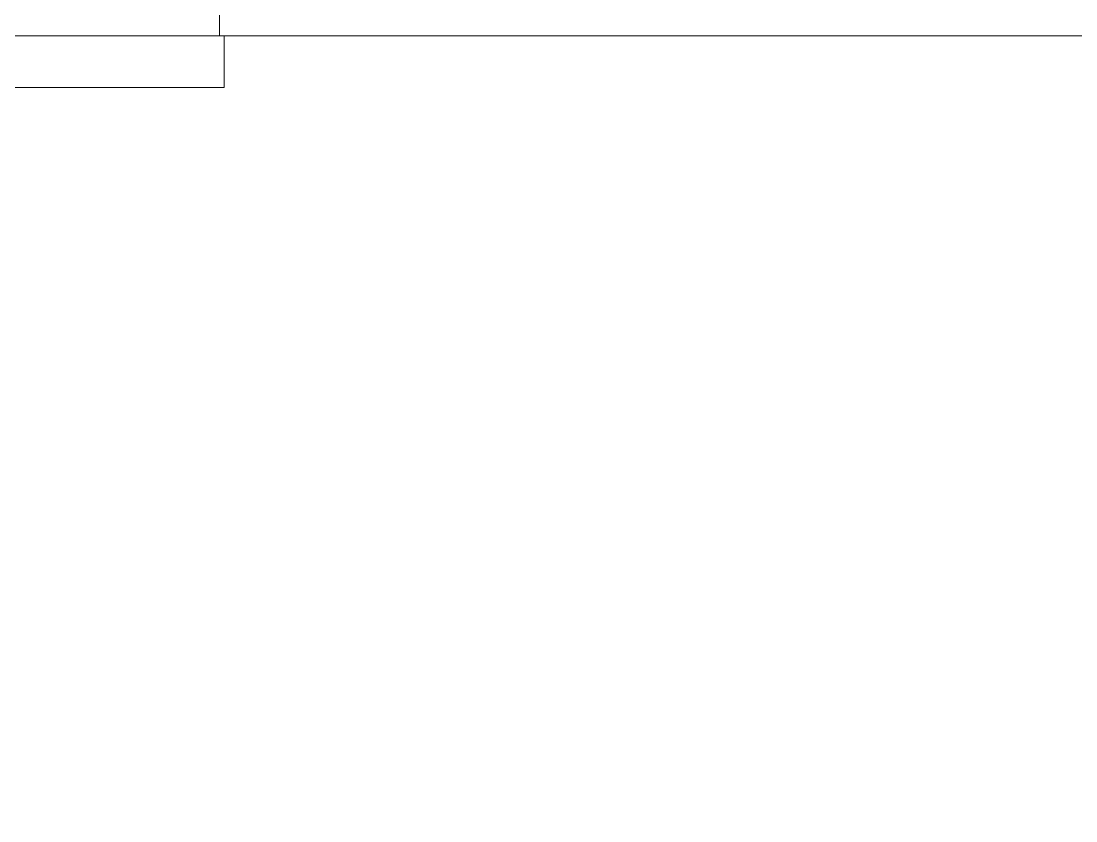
# Model space of a CAD drawing. Extents: x -1701 to 23780, y -363 to 7742.
# Drawn here: x 2120.12 to 2161.02, y 3832.57 to 3863.57 of the extents above; entities that cross this region are included whole.
import ezdxf

# ---------------------------------------------------------------- set-up
doc = ezdxf.new("R2010")
doc.units = 0
doc.header["$LTSCALE"] = 25
doc.header["$MEASUREMENT"] = 0
doc.layers.get('0').update_dxf_attribs({"color": 9, "lineweight": 9})
for name, color, linetype, lineweight in [('Audi$0$06D', 8, 'Continuous', 9), ('Audi$0$10', 8, 'Continuous', 9), ('Audi$0$14', 8, 'Continuous', 9), ('Audi$0$35', 8, 'Continuous', 9)]:
    doc.layers.add(name, color=color, linetype=linetype, lineweight=lineweight)

# ---------------------------------------------------------------- blocks, each defined once
blk = doc.blocks.new('Audi$0$fsdfsfsfsfd')
at = {"layer": 'Audi$0$06D', "elevation": 0}
blk.add_lwpolyline([(52591.75, -74474.977), (52589.75, -74474.977), (52589.75, -74595.977), (52591.75, -74595.977)], dxfattribs=at)
blk = doc.blocks.new('Audi$0$p-zemin kat')
at = {"layer": 'Audi$0$14'}
blk.add_lwpolyline([(2127.818, 3879.3), (2127.818, 3863), (2200.5, 3863), (2200.5, 3760.388)], dxfattribs=at)
at = {"rotation": 90}
blk.add_blockref('Audi$0$fsdfsfsfsfd', (-72467.977, -48728.75), dxfattribs=at)
blk = doc.blocks.new('Audi')
at = {"layer": 'Audi$0$35'}
blk.add_lwpolyline([(1184.5, 2827), (1964.5, 2827), (1964.5, 2827), (2200.5, 2827), (2200.5, 3863), (1964.5, 3863), (1964.5, 3803), (1880.5, 3803), (1880.5, 3863), (1264.5, 3863), (1264.5, 3803), (1184.5, 3803)], close=True, dxfattribs=at)
at = {"layer": 'Audi$0$10'}
blk.add_blockref('Audi$0$p-zemin kat', (0, 0), dxfattribs=at)

msp = doc.modelspace()

# ---------------------------------------------------------------- block references
at = {"color": 6}
msp.add_blockref('Audi', (0, 0), dxfattribs=at)

doc.saveas('drawing.dxf')
